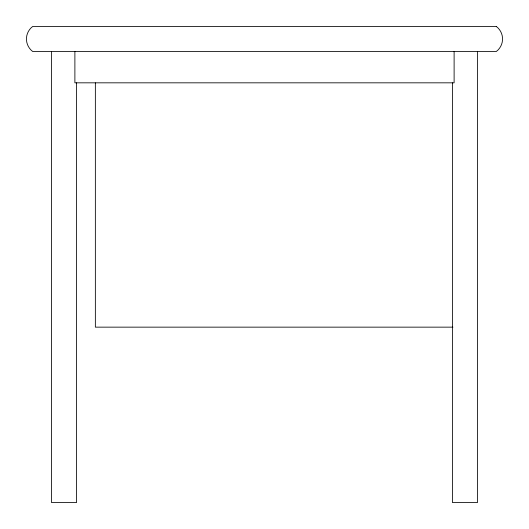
<?xml version="1.0" encoding="UTF-8"?>
<svg xmlns="http://www.w3.org/2000/svg" width="529" height="529" viewBox="0 0 529 529"><rect width="100%" height="100%" fill="white"/><g stroke="black" fill="none" stroke-linecap="round" stroke-linejoin="round"><path stroke-width="0.79" d="M452.917 327.147L95.359 327.147L95.359 82.868M477.495 51.505L477.495 502.55L452.434 502.55L452.434 82.828M454.113 51.505L454.113 82.828L74.887 82.828L74.887 51.505M76.566 82.828L76.566 502.55L51.505 502.55L51.505 51.505M496.288 26.45L32.712 26.45A15.658 15.658 0 0 0 32.712 51.505L496.288 51.505A15.658 15.658 0 0 0 496.288 26.45"/></g></svg>
